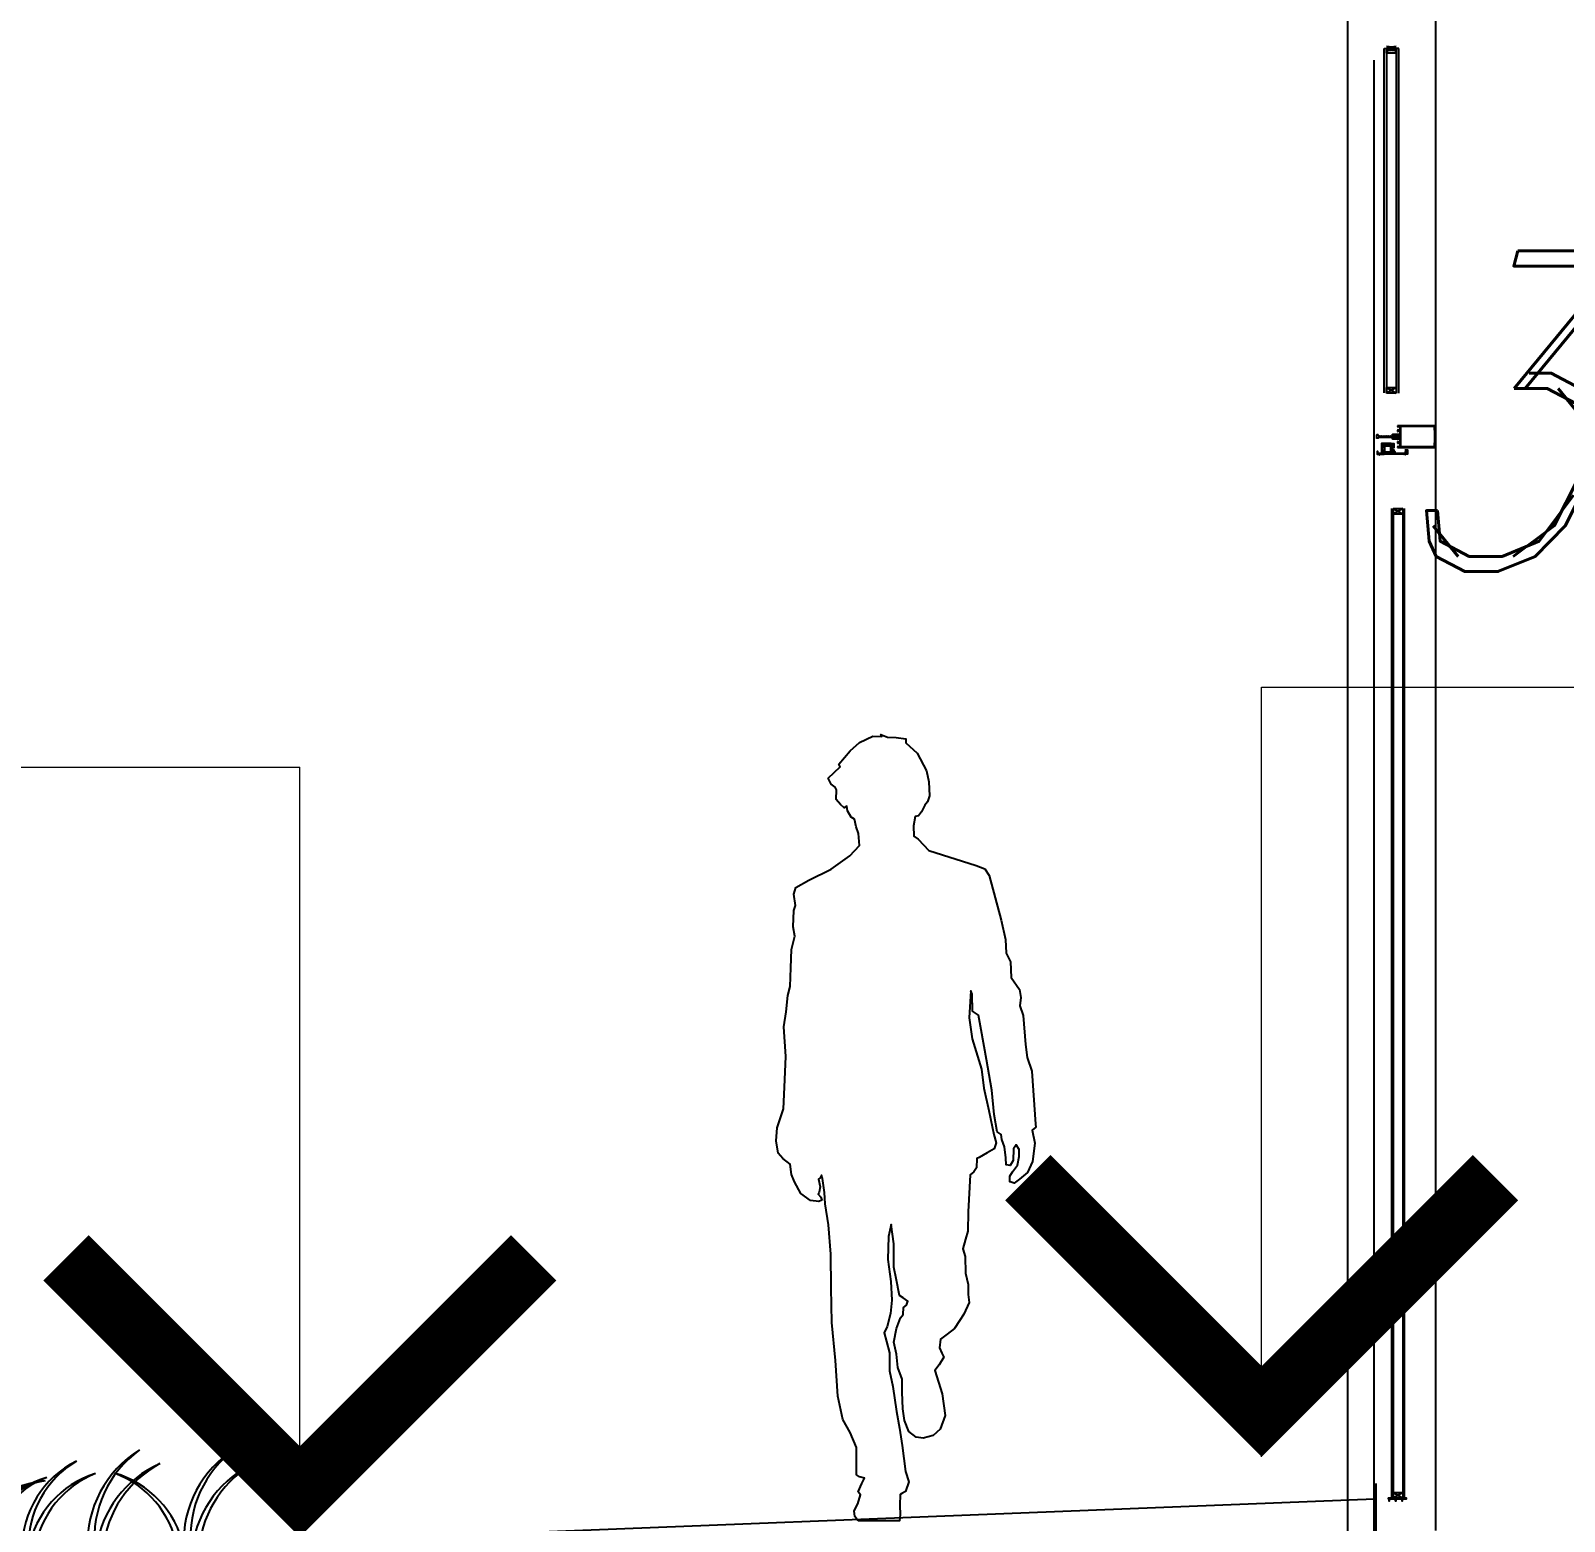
# Model space of a CAD drawing. Header units: millimetres. Extents: x 3633 to 4629, y 3430 to 3787.
# Drawn here: x 4143.6 to 4161.16, y 3464.97 to 3482.03 of the extents above; entities that cross this region are included whole.
import ezdxf

# ---------------------------------------------------------------- set-up
doc = ezdxf.new("R2010")
doc.units = ezdxf.units.MM
doc.layers.add('det1', color=7, linetype='Continuous', true_color=0x000000)
doc.layers.add('tx1', color=179, linetype='Continuous', lineweight=25)
doc.layers.add('tx2', color=179, linetype='Continuous', lineweight=25)
doc.styles.add('bold', font='romand.shx', dxfattribs={"width": 0.8, "oblique": 15})

# ---------------------------------------------------------------- blocks, each defined once
blk = doc.blocks.new('grass')
at = {"color": 0}
for centre, radius, start, end in [((283.4, 7.6), 250.6, 120.9153, 181.7436), ((299.1, 17.8), 250.6, 125.1975, 184.082), ((498.8, 7.6), 250.6, 120.9153, 181.7436), ((514.5, 17.8), 250.6, 125.1975, 184.082), ((290.9, 7.6), 250.6, 358.2564, 59.0847), ((275.2, 17.8), 250.6, 355.918, 54.8025), ((953.9, 7.6), 250.6, 120.9153, 181.7436), ((969.6, 17.8), 250.6, 125.1975, 184.082), ((1174, 7.6), 250.6, 120.9153, 181.7436), ((1189.7, 17.8), 250.6, 125.1975, 184.082), ((300.2, -39.5), 250.6, 113.3716, 170.93), ((317.1, -31.4), 250.6, 117.6539, 172.7928), ((441.8, -39.5), 250.6, 113.3716, 170.93), ((458.7, -31.4), 250.6, 117.6539, 172.7928), ((778.4, -4.1), 225.6, 115.7068, 178.9593), ((793.3, 3.8), 225.6, 119.989, 180.9593), ((970.7, -39.5), 250.6, 113.3716, 170.93), ((987.6, -31.4), 250.6, 117.6539, 172.7928), ((1190.7, -39.5), 250.6, 113.3716, 170.93), ((1207.6, -31.4), 250.6, 117.6539, 172.7928), ((465.3, -38.9), 204.5, 105.3788, 169.0232), ((479.8, -34.3), 204.5, 109.661, 170.3333), ((631.6, -94.2), 250.6, 95.3506, 157.9162), ((650.1, -91.8), 250.6, 99.6328, 158.5173), ((666.7, -34.5), 204.5, 105.3788, 170.2977), ((681.3, -29.9), 204.5, 109.661, 171.6027), ((788.6, -45.9), 225.6, 106.7576, 168.2484), ((804.6, -40.5), 225.6, 111.0398, 169.6613), ((702.6, -45.9), 225.6, 11.7516, 73.2424), ((686.6, -40.5), 225.6, 10.3387, 68.9602), ((18.2, -79.9), 193.4, 24.414, 89.3231), ((3.8, -79.2), 193.4, 24.1831, 85.0409)]:
    blk.add_arc(centre, radius, start, end, dxfattribs=at)
blk = doc.blocks.new('*U74')
at = {"layer": 'det1', "ltscale": 0.5}
blk.add_lwpolyline([(1209.7, 47.6), (1209.7, -152.4), (-1452, -257.6), (-1452, -56.6), (1209.7, 48.4)], dxfattribs=at)
blk = doc.blocks.new('358470_1')
for points in [[(-24, 35.4), (-24, 37.9)], [(-23.8, 34.7), (-23.8, 35.1)], [(-23.5, 38.4), (-14.5, 38.4)], [(-22.4, 35.3), (-22.4, 32.5)], [(-18, 35.4), (-22.3, 35.4)], [(-14, 37.9), (-14, 37.4), (-15, 37.4), (-15, 35.9)], [(-10, 65.8), (-10, 69.3)], [(-9, 35.9), (-9, 37.4), (-10, 37.4), (-10, 37.9)], [(-9.5, 69.8), (-0.5, 69.8)], [(-9, 65.3), (-9.5, 65.3)], [(-9.5, 38.4), (-6.5, 38.4)], [(-8.5, 67.3), (-8.5, 65.8)], [(-6.5, 67.8), (-8, 67.8)], [(-6, 65.8), (-6, 67.3)], [(-6, 38.9), (-6, 40.4)], [(-1.7, 35.4), (-6, 35.4)], [(-5, 65.3), (-5.5, 65.3)], [(-5.5, 40.9), (-5, 40.9)], [(-4.5, 67.3), (-4.5, 65.8)], [(-4.5, 40.4), (-4.5, 38.9)], [(-2.5, 67.8), (-4, 67.8)], [(-4, 38.4), (-2.5, 38.4)], [(-2, 60.8), (-2, 67.3)], [(-2, 38.9), (-2, 59.8)], [(-1.6, 32.5), (-1.6, 35.3)], [(-0.2, 35.1), (-0.2, 34.7)], [(0, 69.3), (0, 65.3)], [(0, 62.5), (0, 35.4)], [(1.8, 63.8), (0.2, 62.9)], [(0.5, 64.8), (1.5, 64.8)], [(2, 64.3), (2, 64.2)], [(-24, 32.5), (-24, 34.4)], [(-22.7, 32.2), (-23.7, 32.2)], [(-18.9, 31.8), (-17.5, 34.2), (-17.5, 34.9)], [(-8.3, 32.9), (-15.6, 32.9)], [(-14, 34.9), (-10, 34.9)], [(-6.5, 34.9), (-6.5, 34.2), (-5.1, 31.8)], [(-0.3, 32.2), (-1.3, 32.2)], [(0, 34.4), (0, 32.5)]]:
    blk.add_lwpolyline(points)
at = {"extrusion": (0, 0, -1)}
for centre, radius, start, end in [((23.5, 37.9), 0.5, 0, 90), ((14.5, 37.9), 0.5, 90, 180), ((9.5, 69.3), 0.5, 0, 90), ((9.5, 65.8), 0.5, 270, 0), ((9.5, 37.9), 0.5, 0, 90), ((9, 65.8), 0.5, 180, 270), ((5.5, 65.8), 0.5, 270, 0), ((5.5, 40.4), 0.5, 0, 90), ((5, 65.8), 0.5, 180, 270), ((5, 40.4), 0.5, 90, 180), ((0.5, 69.3), 0.5, 90, 180), ((-1.5, 64.3), 0.5, 90, 180), ((-1.5, 64.2), 0.5, 180, 240), ((23.7, 32.5), 0.3, 270, 0), ((22.7, 32.5), 0.3, 180, 270), ((18.8, 31.7), 0.138, 264.3774, 30), ((19.2, 36.5), 4.95, 229.3381, 265.2473), ((4.7, 36.6), 5, 276.5103, 310.7255), ((5.2, 31.7), 0.138, 150, 275.6226), ((1.3, 32.5), 0.3, 270, 0), ((0.3, 32.5), 0.3, 180, 270)]:
    blk.add_arc(centre, radius, start, end, dxfattribs=at)
for centre, radius, start, end in [((-24.1, 35.1), 0.279, 358.8354, 73.5801), ((-22.3, 35.3), 0.12, 90, 180), ((-18, 34.9), 0.5, 0, 90), ((-14, 35.9), 1, 180, 270), ((-10, 35.9), 1, 270, 0), ((-8, 67.3), 0.5, 90, 180), ((-6.5, 67.3), 0.5, 0, 90), ((-6.5, 38.9), 0.5, 270, 0), ((-6, 34.9), 0.5, 90, 180), ((-4, 67.3), 0.5, 90, 180), ((-4, 38.9), 0.5, 180, 270), ((-2.5, 67.3), 0.5, 0, 90), ((-2.5, 38.9), 0.5, 270, 0), ((-2.5, 60.3), 0.725, 316.3972, 43.6028), ((-1.7, 35.3), 0.12, 0, 90), ((0.1, 35.1), 0.279, 106.4199, 181.1646), ((0.5, 65.3), 0.5, 180, 270), ((0.5, 62.5), 0.5, 120, 180), ((-24.1, 34.7), 0.279, 286.4246, 1.1629), ((-15.6, 32.4), 0.5, 90, 130.6619), ((-8.3, 32.4), 0.5, 49.2745, 90), ((0.1, 34.7), 0.279, 178.8371, 253.5754)]:
    blk.add_arc(centre, radius, start, end)
blk = doc.blocks.new('358470_2')
for points in [[(-5.6, 35.4), (-2.1, 35.4)], [(-5, 31.6), (-6.3, 33.9)], [(-6.3, 14.4), (-5, 16.7)], [(-2.1, 12.9), (-5.6, 12.9)], [(-4.9, 17), (-4.9, 31.3)], [(-3.8, 29.7), (-3.8, 18.6)], [(-1.6, 30.2), (-3.3, 30.2)], [(-3.3, 18.1), (-1.6, 18.1)], [(-1.6, 34.9), (-1.6, 32.5)], [(-1.6, 15.8), (-1.6, 13.4)], [(-1.3, 32.2), (-0.5, 32.2)], [(-0.5, 16.1), (-1.3, 16.1)], [(-1.1, 18.6), (-1.1, 29.7)], [(0, 31.7), (0, 16.6)]]:
    blk.add_lwpolyline(points)
at = {"extrusion": (0, 0, -1)}
for centre, radius, start, end in [((5.4, 34.4), 1, 327.273, 81.8184), ((2.1, 34.9), 0.5, 89.9997, 180.0003), ((5.4, 13.9), 1, 278.1816, 32.727), ((2.1, 13.4), 0.5, 179.9997, 270.0003), ((0.5, 31.7), 0.5, 90, 180), ((0.5, 16.6), 0.5, 180, 270)]:
    blk.add_arc(centre, radius, start, end, dxfattribs=at)
for centre, radius, start, end in [((-5.4, 31.3), 0.5, 0, 30), ((-5.4, 17), 0.5, 330, 0), ((-3.3, 29.7), 0.5, 90, 180), ((-3.3, 18.6), 0.5, 180, 270), ((-1.3, 32.5), 0.3, 180, 270), ((-1.6, 29.7), 0.5, 0, 90), ((-1.6, 18.6), 0.5, 270, 0), ((-1.3, 15.8), 0.3, 90, 180)]:
    blk.add_arc(centre, radius, start, end)
blk = doc.blocks.new('358470_3')
for points in [[(-18.4, 35.4), (-21.9, 35.4)], [(-24, 31.7), (-24, 16.6)], [(-22.7, 32.2), (-23.5, 32.2)], [(-23.5, 16.1), (-22.7, 16.1)], [(-22.9, 18.6), (-22.9, 29.7)], [(-22.4, 34.9), (-22.4, 32.5)], [(-22.4, 30.2), (-20.7, 30.2)], [(-20.7, 18.1), (-22.4, 18.1)], [(-22.4, 15.8), (-22.4, 13.4)], [(-21.9, 12.9), (-18.4, 12.9)], [(-20.2, 29.7), (-20.2, 18.6)], [(-19.1, 17), (-19.1, 31.3)], [(-19, 31.6), (-17.7, 33.9)], [(-17.7, 14.4), (-19, 16.7)]]:
    blk.add_lwpolyline(points)
for centre, radius, start, end in [((-21.9, 34.9), 0.5, 89.9997, 180.0003), ((-18.6, 34.4), 1, 327.273, 81.8184), ((-23.5, 31.7), 0.5, 90, 180), ((-23.5, 16.6), 0.5, 180, 270), ((-21.9, 13.4), 0.5, 179.9997, 270.0003), ((-18.6, 13.9), 1, 278.1816, 32.727)]:
    blk.add_arc(centre, radius, start, end)
at = {"extrusion": (0, 0, -1)}
for centre, radius, start, end in [((22.4, 29.7), 0.5, 0, 90), ((22.4, 18.6), 0.5, 270, 0), ((22.7, 32.5), 0.3, 180, 270), ((22.7, 15.8), 0.3, 90, 180), ((20.7, 29.7), 0.5, 90, 180), ((20.7, 18.6), 0.5, 180, 270), ((18.6, 31.3), 0.5, 0, 30), ((18.6, 17), 0.5, 330, 0)]:
    blk.add_arc(centre, radius, start, end, dxfattribs=at)
blk = doc.blocks.new('358470_4')
for points in [[(-18.9, 30.1), (-18.9, 18.2)], [(-6.4, 31.6), (-17.4, 31.6)], [(-17.4, 16.7), (-6.4, 16.7)], [(-4.9, 18.2), (-4.9, 30.1)]]:
    blk.add_lwpolyline(points)
for centre, start, end in [((-17.4, 30.1), 89.9985, 180.0015), ((-17.4, 18.2), 180.0018, 269.9981), ((-6.4, 30.1), 359.9985, 90.0015), ((-6.4, 18.2), 270.0019, 359.9981)]:
    blk.add_arc(centre, 1.5, start, end)
blk = doc.blocks.new('358470_5')
for points in [[(-24, 15.8), (-24, 13.9)], [(-24, 12.9), (-24, 10.4)], [(-23.8, 13.6), (-23.8, 13.2)], [(-22.7, 16.1), (-23.7, 16.1)], [(-23.5, 9.9), (-2.1, 9.9)], [(-22.4, 13), (-22.4, 15.8)], [(-18, 12.9), (-22.3, 12.9)], [(-18.9, 16.5), (-17.5, 14.1), (-17.5, 13.4)], [(-16, 12), (-16, 12.3)], [(-15.7, 12.8), (-15, 13.1)], [(-8.5, 11.5), (-15.5, 11.5)], [(-9, 13.1), (-8.3, 12.8)], [(-8, 12.3), (-8, 12)], [(-6.5, 13.4), (-6.5, 14.1), (-5.1, 16.5)], [(-1.7, 12.9), (-6, 12.9)], [(-6, 1), (-6, 0.5)], [(-2.1, 1.5), (-5.5, 1.5)], [(-5.5, 0), (-0.5, 0)], [(-1.6, 15.8), (-1.6, 13)], [(-1.6, 9.4), (-1.6, 6.2)], [(-1.6, 5.2), (-1.6, 2)], [(-0.3, 16.1), (-1.3, 16.1)], [(-0.2, 13.2), (-0.2, 13.6)], [(0, 13.9), (0, 15.8)], [(0, 6.8), (0, 12.9)], [(0, 0.5), (0, 4.5)], [(1.9, 5.4), (0.3, 6.4)], [(0.5, 5), (1.8, 5)]]:
    blk.add_lwpolyline(points)
for centre, radius, start, end in [((-23.7, 15.8), 0.3, 90, 180), ((-23.5, 10.4), 0.5, 180, 270), ((-22.7, 15.8), 0.3, 0, 90), ((-18.8, 16.6), 0.138, 84.3774, 210), ((-19.2, 11.7), 5, 23.897, 84.3774), ((-15.1, 13.5), 0.5, 289.7746, 23.897), ((-8.9, 13.5), 0.5, 156.103, 250.2254), ((-4.8, 11.7), 5, 95.6226, 156.103), ((-5.5, 1), 0.5, 90, 180), ((-5.5, 0.5), 0.5, 180, 270), ((-5.2, 16.6), 0.138, 330, 95.6226), ((-1.3, 15.8), 0.3, 90, 180), ((-0.5, 0.5), 0.5, 270, 0), ((-0.3, 15.8), 0.3, 0, 90), ((1.8, 5.2), 0.219, 270, 60)]:
    blk.add_arc(centre, radius, start, end)
at = {"extrusion": (0, 0, -1)}
for centre, radius, start, end in [((24.1, 13.6), 0.279, 106.4246, 181.1629), ((24.1, 13.2), 0.279, 178.8354, 253.5801), ((22.3, 13), 0.12, 270, 0), ((18, 13.4), 0.5, 180, 270), ((15.5, 12.3), 0.5, 359.7296, 70.7139), ((15.5, 12), 0.5, 270, 0.0204), ((8.5, 12), 0.5, 179.9796, 270), ((8.5, 12.3), 0.5, 109.2861, 180.2704), ((6, 13.4), 0.5, 270, 0), ((2.1, 9.4), 0.5, 90, 180), ((2.1, 2), 0.5, 180, 270), ((1.7, 13), 0.12, 180, 270), ((2.1, 5.7), 0.725, 136.3972, 223.6028), ((-0.1, 13.6), 0.279, 358.8371, 73.5754), ((-0.1, 13.2), 0.279, 286.4199, 1.1646), ((-0.5, 6.8), 0.5, 300, 0), ((-0.5, 4.5), 0.5, 0, 90)]:
    blk.add_arc(centre, radius, start, end, dxfattribs=at)
blk = doc.blocks.new('cm')
at = {"lineweight": 0}
for p, q in [((-4.2, 3.5), (-4.2, -3.5)), ((-0.6, 4.6), (-3.5, 4.6)), ((-0.6, 2.3), (-3.5, 2.3)), ((0, 3.5), (0, -3.5)), ((0, 2.3), (0, -2.3)), ((0.3, 2), (1.7, 2)), ((0.5, -0.7), (0.7, 0.1)), ((1.2, -0.7), (0.7, 0.1)), ((0.7, 0.1), (1.1, -2.8)), ((1.7, 2), (2, 2.7)), ((2.6, -2), (1.7, 2)), ((2, 2.7), (2.9, -2.8)), ((2.4, 2), (2, 2.7)), ((2.4, 2), (3.5, 2)), ((3.3, -2), (2.4, 2)), ((3.5, 2), (3.8, 2.7)), ((4.4, -2), (3.5, 2)), ((4.2, 2), (3.8, 2.7)), ((3.8, 2.7), (4.7, -2.8)), ((4.2, 2), (5.3, 2)), ((5.1, -2), (4.2, 2)), ((5.3, 2), (5.6, 2.7)), ((6.2, -2), (5.3, 2)), ((6, 2), (5.6, 2.7)), ((5.6, 2.7), (6.5, -2.8)), ((6, 2), (7.1, 2)), ((6.9, -2), (6, 2)), ((7.1, 2), (7.4, 2.7)), ((8, -2), (7.1, 2)), ((7.8, 2), (7.4, 2.7)), ((7.4, 2.7), (8.3, -2.8)), ((7.8, 2), (8.9, 2)), ((8.7, -2), (7.8, 2)), ((8.9, 2), (9.2, 2.7)), ((9.8, -2), (8.9, 2)), ((9.6, 2), (9.2, 2.7)), ((9.2, 2.7), (10.1, -2.8)), ((9.6, 2), (10.7, 2)), ((10.5, -2), (9.6, 2)), ((10.7, 2), (11, 2.7)), ((11.6, -2), (10.7, 2)), ((11.4, 2), (11, 2.7)), ((11, 2.7), (11.9, -2.8)), ((11.4, 2), (12.5, 2)), ((12.3, -2), (11.4, 2)), ((12.5, 2), (12.8, 2.7)), ((13.4, -2), (12.5, 2)), ((13.2, 2), (12.8, 2.7)), ((12.8, 2.7), (13.7, -2.8)), ((13.2, 2), (14.3, 2)), ((14.1, -2), (13.2, 2)), ((14.3, 2), (14.6, 2.7)), ((15.2, -2), (14.3, 2)), ((15, 2), (14.6, 2.7)), ((14.6, 2.7), (15.5, -2.8)), ((15, 2), (16.1, 2)), ((15.9, -2), (15, 2)), ((16.1, 2), (16.4, 2.7)), ((17, -2), (16.1, 2)), ((16.8, 2), (16.4, 2.7)), ((16.4, 2.7), (17.3, -2.8)), ((16.8, 2), (17.9, 2)), ((17.7, -2), (16.8, 2)), ((17.9, 2), (18.2, 2.7)), ((18.8, -2), (17.9, 2)), ((18.6, 2), (18.2, 2.7)), ((18.2, 2.7), (19.1, -2.8)), ((18.6, 2), (19.7, 2)), ((19.5, -2), (18.6, 2)), ((19.7, 2), (20, 2.7)), ((20.6, -2), (19.7, 2)), ((20.4, 2), (20, 2.7)), ((20, 2.7), (20.9, -2.8)), ((20.4, 2), (21.5, 2)), ((21.3, -2), (20.4, 2)), ((21.5, 2), (21.8, 2.7)), ((22.4, -2), (21.5, 2)), ((22.2, 2), (21.8, 2.7)), ((21.8, 2.7), (22.7, -2.8)), ((22.2, 2), (23.3, 2)), ((23.1, -2), (22.2, 2)), ((23.3, 2), (23.6, 2.7)), ((24.2, -2), (23.3, 2)), ((24, 2), (23.6, 2.7)), ((23.6, 2.7), (24.5, -2.8)), ((24, 2), (25.1, 2)), ((24.9, -2), (24, 2)), ((25.1, 2), (25.4, 2.7)), ((26, -2), (25.1, 2)), ((25.8, 2), (25.4, 2.7)), ((25.4, 2.7), (26.3, -2.8)), ((25.8, 2), (26.9, 2)), ((26.7, -2), (25.8, 2)), ((26.9, 2), (27.2, 2.7)), ((27.8, -2), (26.9, 2)), ((27.6, 2), (27.2, 2.7)), ((27.2, 2.7), (28.1, -2.8)), ((27.6, 2), (28.7, 2)), ((28.5, -2), (27.6, 2)), ((28.7, 2), (29, 2.7)), ((29.6, -2), (28.7, 2)), ((29.4, 2), (29, 2.7)), ((29, 2.7), (29.9, -2.8)), ((29.4, 2), (30.5, 2)), ((30.3, -2), (29.4, 2)), ((30.5, 2), (30.8, 2.7)), ((31.4, -2), (30.5, 2)), ((31.2, 2), (30.8, 2.7)), ((30.8, 2.7), (31.7, -2.8)), ((31.2, 2), (32.3, 2)), ((32.1, -2), (31.2, 2)), ((32.3, 2), (32.6, 2.7)), ((33.2, -2), (32.3, 2)), ((33, 2), (32.6, 2.7)), ((32.6, 2.7), (33.5, -2.8)), ((33, 2), (34.1, 2)), ((33.9, -2), (33, 2)), ((34.1, 2), (34.4, 2.7)), ((35, -2), (34.1, 2)), ((34.8, 2), (34.4, 2.7)), ((34.4, 2.7), (35.3, -2.8)), ((34.8, 2), (35.9, 2)), ((35.7, -2), (34.8, 2)), ((35.9, 2), (36.2, 2.7)), ((36.8, -2), (35.9, 2)), ((36.6, 2), (36.2, 2.7)), ((36.2, 2.7), (37.1, -2.8)), ((36.6, 2), (37.7, 2)), ((37.5, -2), (36.6, 2)), ((37.7, 2), (38, 2.7)), ((38.6, -2), (37.7, 2)), ((38.4, 2), (38, 2.7)), ((38, 2.7), (38.9, -2.8)), ((38.4, 2), (39.5, 2)), ((39.3, -2), (38.4, 2)), ((39.5, 2), (39.8, 2.7)), ((40.4, -1.9), (39.5, 2)), ((40.2, 2), (39.8, 2.7)), ((39.8, 2.7), (40.7, -2.6)), ((41.1, -1.6), (40.2, 2)), ((41.5, 1.5), (40.2, 2)), ((41.5, 1.5), (41.8, 2)), ((42.1, -1.2), (41.5, 1.5)), ((42.1, 1.2), (41.8, 2)), ((41.8, 2), (42.4, -1.9)), ((45, 0), (42.1, 1.2)), ((42.8, -0.9), (42.1, 1.2)), ((45, 0), (42.8, -0.9)), ((-0.6, -2.3), (-3.5, -2.3)), ((-0.6, -4.6), (-3.5, -4.6)), ((0.3, -2), (0.8, -2)), ((0.8, -2), (0.5, -0.7)), ((0.8, -2), (1.1, -2.8)), ((1.5, -2), (1.1, -2.8)), ((1.5, -2), (1.2, -0.7)), ((1.5, -2), (2.6, -2)), ((2.6, -2), (2.9, -2.8)), ((3.3, -2), (2.9, -2.8)), ((3.3, -2), (4.4, -2)), ((4.4, -2), (4.7, -2.8)), ((5.1, -2), (4.7, -2.8)), ((5.1, -2), (6.2, -2)), ((6.2, -2), (6.5, -2.8)), ((6.9, -2), (6.5, -2.8)), ((6.9, -2), (8, -2)), ((8, -2), (8.3, -2.8)), ((8.7, -2), (8.3, -2.8)), ((8.7, -2), (9.8, -2)), ((9.8, -2), (10.1, -2.8)), ((10.5, -2), (10.1, -2.8)), ((10.5, -2), (11.6, -2)), ((11.6, -2), (11.9, -2.8)), ((12.3, -2), (11.9, -2.8)), ((12.3, -2), (13.4, -2)), ((13.4, -2), (13.7, -2.8)), ((14.1, -2), (13.7, -2.8)), ((14.1, -2), (15.2, -2)), ((15.2, -2), (15.5, -2.8)), ((15.9, -2), (15.5, -2.8)), ((15.9, -2), (17, -2)), ((17, -2), (17.3, -2.8)), ((17.7, -2), (17.3, -2.8)), ((17.7, -2), (18.8, -2)), ((18.8, -2), (19.1, -2.8)), ((19.5, -2), (19.1, -2.8)), ((19.5, -2), (20.6, -2)), ((20.6, -2), (20.9, -2.8)), ((21.3, -2), (20.9, -2.8)), ((21.3, -2), (22.4, -2)), ((22.4, -2), (22.7, -2.8)), ((23.1, -2), (22.7, -2.8)), ((23.1, -2), (24.2, -2)), ((24.2, -2), (24.5, -2.8)), ((24.9, -2), (24.5, -2.8)), ((24.9, -2), (26, -2)), ((26, -2), (26.3, -2.8)), ((26.7, -2), (26.3, -2.8)), ((26.7, -2), (27.8, -2)), ((27.8, -2), (28.1, -2.8)), ((28.5, -2), (28.1, -2.8)), ((28.5, -2), (29.6, -2)), ((29.6, -2), (29.9, -2.8)), ((30.3, -2), (29.9, -2.8)), ((30.3, -2), (31.4, -2)), ((31.4, -2), (31.7, -2.8)), ((32.1, -2), (31.7, -2.8)), ((32.1, -2), (33.2, -2)), ((33.2, -2), (33.5, -2.8)), ((33.9, -2), (33.5, -2.8)), ((33.9, -2), (35, -2)), ((35, -2), (35.3, -2.8)), ((35.7, -2), (35.3, -2.8)), ((35.7, -2), (36.8, -2)), ((36.8, -2), (37.1, -2.8)), ((37.5, -2), (37.1, -2.8)), ((37.5, -2), (38.6, -2)), ((38.6, -2), (38.9, -2.8)), ((39.3, -2), (38.9, -2.8)), ((39.3, -2), (40.2, -2)), ((40.4, -1.9), (40.2, -2)), ((40.4, -1.9), (40.7, -2.6)), ((41.1, -1.6), (40.7, -2.6)), ((42.1, -1.2), (41.1, -1.6)), ((42.1, -1.2), (42.4, -1.9)), ((42.8, -0.9), (42.4, -1.9))]:
    blk.add_line(p, q, dxfattribs=at)
for centre, radius, start, end in [((-2.8, 3.5), 1.39, 123.5341, 236.4659), ((0.5, 0), 4.61, 149.9446, 210.0554), ((-1.4, 3.5), 1.39, 303.5341, 56.4659), ((-4.6, 0), 4.61, 329.9446, 30.0554), ((0.3, 2.3), 0.3, 180, 270), ((-2.8, -3.5), 1.39, 123.5341, 236.4659), ((-1.4, -3.5), 1.39, 303.5341, 56.4659), ((0.3, -2.3), 0.3, 90, 180)]:
    blk.add_arc(centre, radius, start, end, dxfattribs=at)
blk = doc.blocks.new('A$C19EF2607')
at = {"color": 0}
for p, q in [((20506.8, 12100.2), (20506.8, 8560.2)), ((20708.6, 12045.2), (20708.6, 8575.2)), ((20590.7, 11179.7), (20590.7, 11968.2)), ((20590.7, 11968.2), (20596.7, 11968.2)), ((20596.7, 11968.2), (20596.7, 11179.7)), ((20596.7, 11964.3, 0), (20598.6, 11965.9, 0)), ((20596.7, 11962.1, 0), (20596.7, 11964.3, 0)), ((20596.8, 11962, 0), (20596.7, 11962.1, 0)), ((20596.7, 11961.9, 0), (20596.8, 11962, 0)), ((20596.7, 11960.9, 0), (20596.7, 11961.9, 0)), ((20596.8, 11960.8, 0), (20596.7, 11960.9, 0)), ((20596.7, 11960.7, 0), (20596.8, 11960.8, 0)), ((20596.7, 11959.7, 0), (20596.7, 11960.7, 0)), ((20596.8, 11959.6, 0), (20596.7, 11959.7, 0)), ((20596.7, 11959.5, 0), (20596.8, 11959.6, 0)), ((20596.7, 11957.5, 0), (20596.7, 11959.5, 0)), ((20618.7, 11957.5, 0), (20596.7, 11957.5, 0)), ((20599.6, 11964.5), (20597.7, 11962.9)), ((20597.7, 11962.9), (20597.7, 11958.9)), ((20597.7, 11958.9), (20607, 11958.9)), ((20598.6, 11965.9, 0), (20616.8, 11965.9, 0)), ((20615.8, 11964.5), (20599.6, 11964.5)), ((20607, 11958.9), (20607.3, 11958.6)), ((20607.3, 11958.6), (20608.1, 11958.6)), ((20608.1, 11958.6), (20608.4, 11958.9)), ((20608.4, 11958.9), (20617.7, 11958.9)), ((20617.7, 11962.9), (20615.8, 11964.5)), ((20616.8, 11965.9, 0), (20618.7, 11964.3, 0)), ((20617.7, 11958.9), (20617.7, 11962.9)), ((20624.7, 11968.2), (20618.7, 11968.2)), ((20618.7, 11968.2), (20618.7, 11179.4)), ((20624.7, 11179.4), (20624.7, 11968.2)), ((20618.7, 11192.4), (20596.7, 11179.4)), ((20596.7, 11192.4), (20618.7, 11179.4)), ((20596.7, 11179.4), (20596.7, 11192.4)), ((20596.7, 11192.4), (20618.7, 11192.4)), ((20618.7, 11179.4), (20596.7, 11179.4)), ((20618.7, 11192.4), (20618.7, 11179.4)), ((20621.7, 11104.7), (20621.7, 11103.2)), ((20708.6, 11104.7), (20621.7, 11104.7)), ((20621.7, 11103.2), (20622.2, 11102.2)), ((20622.2, 11102.2), (20623.2, 11102.2)), ((20623.2, 11102.2), (20623.2, 11103.2)), ((20623.2, 11103.2), (20625.7, 11103.2)), ((20625.7, 11103.2), (20625.7, 11102.2)), ((20625.7, 11102.2), (20627.2, 11100.7)), ((20627.2, 11100.7), (20627.2, 11098.9)), ((20627.2, 11098.9), (20627.7, 11098.7)), ((20627.7, 11098.7), (20627.2, 11098.4)), ((20627.2, 11098.4), (20627.2, 11094.2)), ((20628.7, 11102.7), (20628.7, 11056.7)), ((20706.1, 11102.7), (20628.7, 11102.7)), ((20706.1, 11094.2), (20706.1, 11102.7)), ((20708.6, 11054.7), (20708.6, 11104.7)), ((20609.4, 11085.4), (20609.2, 11085.1)), ((20609.2, 11085.1), (20609.2, 11083.5)), ((20609.2, 11083.5), (20610.5, 11081.8)), ((20610.2, 11077), (20609.2, 11075.7)), ((20609.2, 11075.7), (20609.2, 11074.2)), ((20609.2, 11074.2), (20609.4, 11074)), ((20609.7, 11085.3), (20609.4, 11085.4)), ((20609.4, 11074), (20609.7, 11074)), ((20610.4, 11084.7), (20609.7, 11085.3)), ((20609.7, 11074), (20610.4, 11074.7)), ((20611.1, 11077), (20610.2, 11077)), ((20626.7, 11084.7), (20610.4, 11084.7)), ((20610.4, 11074.7), (20626.7, 11074.7)), ((20610.5, 11081.8), (20611.7, 11081.8)), ((20611.4, 11077.5), (20611.1, 11077)), ((20612.6, 11077.5), (20611.4, 11077.5)), ((20611.7, 11081.8), (20612, 11082.3)), ((20612, 11082.3), (20612.3, 11081.8)), ((20612.3, 11081.8), (20613.5, 11081.8)), ((20612.9, 11077), (20612.6, 11077.5)), ((20613.2, 11077.5), (20612.9, 11077)), ((20614.4, 11077.5), (20613.2, 11077.5)), ((20613.5, 11081.8), (20613.8, 11082.3)), ((20613.8, 11082.3), (20614.1, 11081.8)), ((20614.1, 11081.8), (20615.3, 11081.8)), ((20614.7, 11077), (20614.4, 11077.5)), ((20615, 11077.5), (20614.7, 11077)), ((20616.2, 11077.5), (20615, 11077.5)), ((20615.3, 11081.8), (20615.6, 11082.3)), ((20615.6, 11082.3), (20615.9, 11081.8)), ((20615.9, 11081.8), (20617.1, 11081.8)), ((20616.5, 11077), (20616.2, 11077.5)), ((20616.8, 11077.5), (20616.5, 11077)), ((20618, 11077.5), (20616.8, 11077.5)), ((20617.1, 11081.8), (20617.4, 11082.3)), ((20617.4, 11082.3), (20617.7, 11081.8)), ((20617.7, 11081.8), (20618.9, 11081.8)), ((20618.3, 11077), (20618, 11077.5)), ((20618.6, 11077.5), (20618.3, 11077)), ((20619.8, 11077.5), (20618.6, 11077.5)), ((20618.9, 11081.8), (20619.2, 11082.3)), ((20619.2, 11082.3), (20619.5, 11081.8)), ((20619.5, 11081.8), (20620.7, 11081.8)), ((20620.1, 11077), (20619.8, 11077.5)), ((20620.4, 11077.5), (20620.1, 11077)), ((20621.6, 11077.5), (20620.4, 11077.5)), ((20620.7, 11081.8), (20621, 11082.3)), ((20621, 11082.3), (20621.3, 11081.8)), ((20621.3, 11081.8), (20622.5, 11081.8)), ((20621.9, 11077), (20621.6, 11077.5)), ((20622.2, 11095.2), (20621.7, 11094.2)), ((20621.7, 11094.2), (20621.7, 11091.2)), ((20621.7, 11091.2), (20623.2, 11091.2)), ((20621.7, 11068.2), (20621.7, 11065.2)), ((20623.2, 11068.2), (20621.7, 11068.2)), ((20621.7, 11065.2), (20622.2, 11064.2)), ((20622.2, 11077.5), (20621.9, 11077)), ((20623.2, 11095.2), (20622.2, 11095.2)), ((20623.4, 11077.5), (20622.2, 11077.5)), ((20622.2, 11064.2), (20623.2, 11064.2)), ((20622.5, 11081.8), (20622.8, 11082.3)), ((20622.8, 11082.3), (20623.1, 11081.8)), ((20623.1, 11081.8), (20624.8, 11081.8)), ((20623.2, 11094.2), (20623.2, 11095.2)), ((20627.2, 11094.2), (20623.2, 11094.2)), ((20623.2, 11091.2), (20623.2, 11092.7)), ((20623.2, 11092.7), (20626.7, 11092.7)), ((20623.2, 11066.7), (20623.2, 11068.2)), ((20626.7, 11066.7), (20623.2, 11066.7)), ((20623.2, 11065.2), (20627.2, 11065.2)), ((20623.2, 11064.2), (20623.2, 11065.2)), ((20623.6, 11077), (20623.4, 11077.5)), ((20623.9, 11077.5), (20623.6, 11077)), ((20624.8, 11077.5), (20623.9, 11077.5)), ((20624.8, 11081.8), (20626.7, 11080.7)), ((20626.7, 11078.7), (20624.8, 11077.5)), ((20626.7, 11092.7), (20626.7, 11084.7)), ((20626.7, 11080.7), (20626.7, 11078.7)), ((20626.7, 11074.7), (20626.7, 11066.7)), ((20627.2, 11065.2), (20627.2, 11060.9)), ((20706.9, 11094.2), (20706.1, 11094.2)), ((20706.1, 11056.7), (20706.1, 11065.2)), ((20706.1, 11065.2), (20706.9, 11065.2)), ((20706.9, 11065.2), (20706.9, 11094.2)), ((20622.2, 11057.2), (20621.7, 11056.2)), ((20621.7, 11056.2), (20621.7, 11054.7)), ((20621.7, 11054.7), (20708.6, 11054.7)), ((20623.2, 11057.2), (20622.2, 11057.2)), ((20623.2, 11056.2), (20623.2, 11057.2)), ((20625.7, 11056.2), (20623.2, 11056.2)), ((20627.2, 11058.7), (20625.7, 11057.2)), ((20625.7, 11057.2), (20625.7, 11056.2)), ((20627.2, 11060.9), (20627.7, 11060.7)), ((20627.7, 11060.7), (20627.2, 11060.4)), ((20627.2, 11060.4), (20627.2, 11058.7)), ((20628.7, 11056.7), (20706.1, 11056.7)), ((20607.7, 10914.8), (20607.7, 8649.5)), ((20633.4, 10914.8), (20611.4, 10901.8)), ((20611.4, 10914.8), (20633.4, 10901.8)), ((20611.4, 10901.8), (20611.4, 10914.8)), ((20611.4, 10914.8), (20633.4, 10914.8)), ((20611.4, 10914.8), (20611.4, 8649.5)), ((20633.4, 10901.8), (20611.4, 10901.8)), ((20633.4, 10914.8), (20633.4, 8649.5)), ((20633.4, 10914.8), (20633.4, 10901.8)), ((20637, 10914.8), (20637, 8649.5)), ((20601, 8649.5), (20637.5, 8649.5)), ((20633.4, 8662.4), (20611.4, 8649.5)), ((20611.4, 8662.4), (20633.4, 8649.5)), ((20611.4, 8649.5), (20611.4, 8662.4)), ((20611.4, 8662.4), (20633.4, 8662.4)), ((20633.4, 8649.5), (20611.4, 8649.5)), ((20633.4, 8662.4), (20633.4, 8649.5))]:
    blk.add_line(p, q, dxfattribs=at)
at = {"color": 0, "transparency": 33554687}
blk.add_line((20572.7, 8424.7), (20572.7, 8682.5), dxfattribs=at)
at = {"color": 0}
blk.add_lwpolyline([(20603.8, 8647.5), (20603.8, 8647.5), (20616, 8647.7, -0.414214), (20616.5, 8647.2), (20616.5, 8643.4, 0.388879), (20617, 8643), (20617.8, 8643, 0.388879), (20618.3, 8643.4), (20618.3, 8647.2, -0.414214), (20618.8, 8647.7), (20631, 8647.5), (20631, 8647.5), (20631, 8647.5, -0.414214), (20631.5, 8647), (20631.5, 8643.4, 0.388879), (20632, 8643), (20632.8, 8643, 0.388879), (20633.3, 8643.4), (20633.3, 8647, -0.414214), (20633.8, 8647.5), (20642, 8647.5, 0.414214), (20642.5, 8648), (20642.5, 8649, 0.414214), (20642, 8649.5), (20601, 8649.5, 0.414214), (20600.5, 8649), (20600.5, 8648, 0.414214), (20601, 8647.5), (20601, 8647.5, -0.414214), (20601.5, 8647), (20601.5, 8643.4, 0.388879), (20602, 8643), (20602.8, 8643, 0.388879), (20603.3, 8643.4), (20603.3, 8647, -0.414214), (20603.8, 8647.5)], format="xyb", close=True, dxfattribs=at)
for centre in [(20607.7, 12026.2, 0), (20607.7, 12025.2, 0), (20607.7, 12024.2, 0), (20607.7, 12023.2, 0), (20607.7, 12022.2, 0), (20607.7, 12021.2, 0), (20607.7, 12020.2, 0)]:
    blk.add_arc(centre, 53.9, 258.2166, 281.7835, dxfattribs=at)
at = {"color": 0, "xscale": -1, "rotation": 180}
blk.add_blockref('cm', (20577.8, 11079.7), dxfattribs=at)
at = {"color": 0, "rotation": 270}
for name in ['358470_5', '358470_3', '358470_1', '358470_2', '358470_4']:
    blk.add_blockref(name, (20574.8, 11039.7), dxfattribs=at)

msp = doc.modelspace()

# ---------------------------------------------------------------- linework, layer by layer
at = {"color": 0, "ltscale": 15}
msp.add_lwpolyline([(4158.98, 3464.218), (4158.98, 3481.69)], dxfattribs=at)
at = {"color": 0}
msp.add_lwpolyline([(4153.072, 3464.971), (4153.034, 3465.022), (4153.026, 3465.086), (4153.068, 3465.166), (4153.097, 3465.268), (4153.072, 3465.302), (4153.114, 3465.4), (4153.144, 3465.459), (4153.085, 3465.476), (4153.051, 3465.498), (4153.051, 3465.812), (4152.979, 3465.982), (4152.895, 3466.13), (4152.836, 3466.398), (4152.81, 3466.806), (4152.768, 3467.243), (4152.76, 3467.638), (4152.756, 3468.025), (4152.73, 3468.36), (4152.692, 3468.598), (4152.684, 3468.731), (4152.663, 3468.888), (4152.65, 3468.927), (4152.637, 3468.897), (4152.616, 3468.884), (4152.637, 3468.795), (4152.625, 3468.735), (4152.612, 3468.71), (4152.642, 3468.676), (4152.654, 3468.642), (4152.621, 3468.625), (4152.524, 3468.638), (4152.414, 3468.718), (4152.342, 3468.85), (4152.308, 3468.935), (4152.291, 3469.054), (4152.207, 3469.118), (4152.156, 3469.181), (4152.131, 3469.322), (4152.144, 3469.47), (4152.19, 3469.606), (4152.216, 3469.688), (4152.228, 3469.935), (4152.241, 3470.287), (4152.22, 3470.627), (4152.245, 3470.797), (4152.266, 3470.984), (4152.291, 3471.086), (4152.3, 3471.302), (4152.308, 3471.51), (4152.346, 3471.663), (4152.325, 3471.769), (4152.334, 3471.956), (4152.351, 3472.016), (4152.334, 3472.143), (4152.355, 3472.221), (4152.507, 3472.306), (4152.76, 3472.429), (4152.975, 3472.582), (4153.085, 3472.701), (4153.076, 3472.841), (4153.047, 3472.914), (4153.03, 3473.003), (4152.992, 3473.028), (4152.95, 3473.1), (4152.941, 3473.151), (4152.912, 3473.134), (4152.87, 3473.173), (4152.819, 3473.228), (4152.823, 3473.338), (4152.806, 3473.368), (4152.76, 3473.402), (4152.726, 3473.474), (4152.865, 3473.602), (4152.848, 3473.631), (4152.979, 3473.784), (4153.085, 3473.882), (4153.237, 3473.954), (4153.342, 3473.95), (4153.329, 3473.971), (4153.405, 3473.941), (4153.507, 3473.937), (4153.616, 3473.924), (4153.616, 3473.878), (4153.747, 3473.759), (4153.853, 3473.555), (4153.878, 3473.432), (4153.886, 3473.27), (4153.865, 3473.202), (4153.832, 3473.164), (4153.794, 3473.088), (4153.76, 3473.041), (4153.722, 3473.032), (4153.705, 3472.926), (4153.709, 3472.807), (4153.756, 3472.773), (4153.878, 3472.646), (4154.422, 3472.472), (4154.519, 3472.434), (4154.57, 3472.357), (4154.709, 3471.846), (4154.756, 3471.625), (4154.764, 3471.468), (4154.815, 3471.37), (4154.823, 3471.192), (4154.916, 3471.052), (4154.933, 3470.963), (4154.92, 3470.865), (4154.958, 3470.754), (4154.988, 3470.423), (4155.005, 3470.275), (4155.06, 3470.117), (4155.102, 3469.51), (4155.106, 3469.476), (4155.064, 3469.442), (4155.093, 3469.294), (4155.068, 3469.085), (4155.009, 3468.958), (4154.916, 3468.882), (4154.857, 3468.835), (4154.823, 3468.848), (4154.806, 3468.852), (4154.806, 3468.916), (4154.836, 3468.967), (4154.895, 3469.043), (4154.912, 3469.141), (4154.912, 3469.221), (4154.878, 3469.277), (4154.849, 3469.23), (4154.844, 3469.094), (4154.811, 3469.039), (4154.764, 3469.047), (4154.76, 3469.128), (4154.747, 3469.251), (4154.714, 3469.336), (4154.709, 3469.395), (4154.663, 3469.425), (4154.629, 3469.621), (4154.6, 3469.901), (4154.541, 3470.253), (4154.477, 3470.593), (4154.448, 3470.759), (4154.38, 3470.805), (4154.376, 3471.001), (4154.359, 3471.039), (4154.342, 3470.729), (4154.376, 3470.487), (4154.481, 3470.143), (4154.511, 3469.922), (4154.566, 3469.667), (4154.625, 3469.395), (4154.65, 3469.298), (4154.629, 3469.23), (4154.549, 3469.183), (4154.456, 3469.132), (4154.431, 3469.119), (4154.427, 3469.013), (4154.393, 3468.967), (4154.351, 3468.933), (4154.33, 3468.51), (4154.325, 3468.285), (4154.3, 3468.196), (4154.27, 3468.086), (4154.296, 3467.997), (4154.3, 3467.805), (4154.33, 3467.678), (4154.33, 3467.563), (4154.342, 3467.47), (4154.279, 3467.337), (4154.232, 3467.26), (4154.173, 3467.171), (4154.089, 3467.107), (4154.013, 3467.052), (4154, 3466.95), (4154.03, 3466.891), (4154.051, 3466.844), (4153.996, 3466.755), (4153.95, 3466.691), (4154.034, 3466.423), (4154.068, 3466.177), (4154.009, 3466.02), (4153.929, 3465.948), (4153.815, 3465.918), (4153.735, 3465.927), (4153.65, 3465.995), (4153.6, 3466.118), (4153.583, 3466.254), (4153.574, 3466.445), (4153.574, 3466.593), (4153.524, 3466.725), (4153.511, 3466.878), (4153.477, 3467.018), (4153.511, 3467.171), (4153.557, 3467.294), (4153.587, 3467.332), (4153.591, 3467.413), (4153.625, 3467.438), (4153.638, 3467.485), (4153.587, 3467.523), (4153.545, 3467.549), (4153.507, 3467.744), (4153.477, 3467.876), (4153.477, 3468.143), (4153.448, 3468.364), (4153.418, 3468.224), (4153.41, 3467.961), (4153.443, 3467.71), (4153.456, 3467.498), (4153.439, 3467.345), (4153.401, 3467.196), (4153.367, 3467.124), (4153.393, 3467.022), (4153.431, 3466.895), (4153.431, 3466.687), (4153.469, 3466.508), (4153.511, 3466.224), (4153.545, 3466.033), (4153.574, 3465.833), (4153.612, 3465.536), (4153.65, 3465.417), (4153.612, 3465.307), (4153.57, 3465.285), (4153.553, 3465.273), (4153.549, 3465.149), (4153.553, 3465.039), (4153.545, 3464.971)], close=True, dxfattribs=at)
at = {"layer": 'tx1', "color": 0, "linetype": 'Continuous', "lineweight": 15, "ltscale": 200}
for p, q in [((4157.69, 3465.703), (4157.69, 3474.515)), ((4157.69, 3474.515), (4171.549, 3474.515)), ((4132.819, 3473.597), (4146.678, 3473.597)), ((4146.678, 3464.785), (4146.678, 3473.597))]:
    msp.add_line(p, q, dxfattribs=at)
at = {"layer": 'tx1', "color": 0, "linetype": 'Continuous', "lineweight": 15, "ltscale": 200, "const_width": 0.734}
for points in [[(4155.012, 3468.9), (4157.69, 3466.222), (4160.367, 3468.9)], [(4144, 3467.982), (4146.678, 3465.304), (4149.355, 3467.982)]]:
    msp.add_lwpolyline(points, dxfattribs=at)

# ---------------------------------------------------------------- block references
at = {"color": 0, "xscale": 0.005, "yscale": 0.005, "zscale": 0.005}
for name, p in [('A$C19EF2607', (4056.138, 3421.984)), ('*U74', (4152.932, 3464.98))]:
    msp.add_blockref(name, p, dxfattribs=at)
at = {"color": 0, "xscale": 0.005, "yscale": 0.005, "zscale": 0.005, "rotation": 0.8248565544874958}
msp.add_blockref('grass', (4140.731, 3464.61), dxfattribs=at)

# ---------------------------------------------------------------- texts
at = {"layer": 'tx2', "color": 0, "lineweight": 15, "ltscale": 200, "style": 'bold', "oblique": 15, "width": 0.8}
msp.add_text('3,365', height=3.6717, dxfattribs=at).set_placement((4159.011, 3475.837))

doc.saveas('drawing.dxf')
